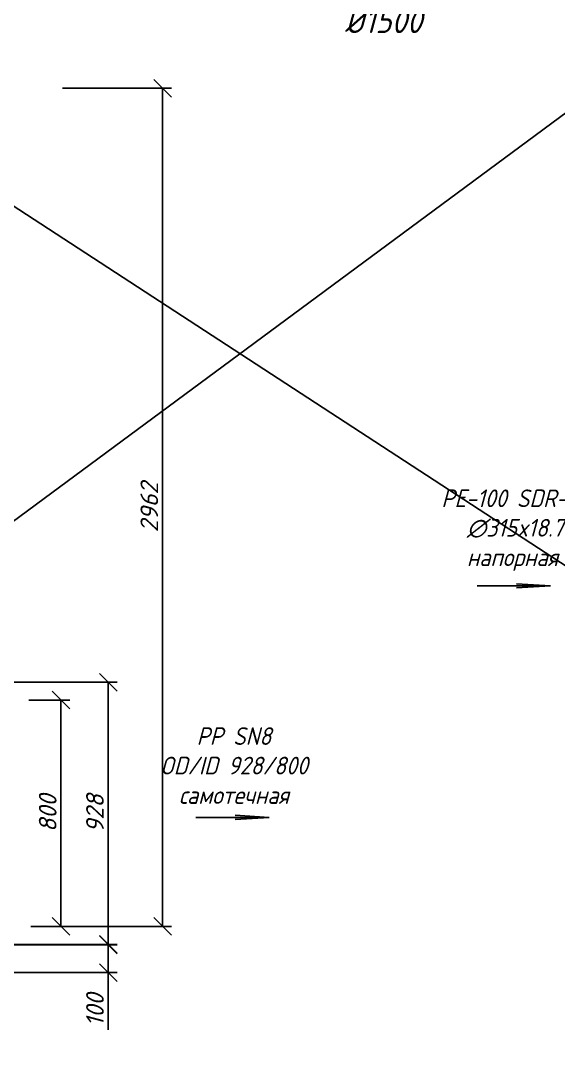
# Model space of a CAD drawing. Header units: millimetres. Extents: x 41097286 to 43803126, y 21258419 to 22595975.
# Drawn here: x 42618414 to 42656389, y 21845375 to 21918638 of the extents above; entities that cross this region are included whole.
import ezdxf

# ---------------------------------------------------------------- set-up
doc = ezdxf.new("R2010")
doc.units = ezdxf.units.MM
doc.styles.add('note', font='isocpeur.ttf', dxfattribs={"width": 0.9, "oblique": 15})
doc.styles.get("Standard").update_dxf_attribs({"font": 'isocpeui.ttf'})
doc.dimstyles.new('ISO-25', dxfattribs={"dimtxt": 2.5, "dimasz": 2.5, "dimexe": 1.25, "dimexo": 0.625, "dimtad": 1, "dimtxsty": 'Standard', "dimcen": 2.5, "dimadec": 0, "dimazin": 0, "dimtfac": 1, "dimtmove": 0, "dimatfit": 3, "dimfxl": 1, "dimarcsym": 0})

# ---------------------------------------------------------------- blocks, each defined once
blk = doc.blocks.new('_Oblique')
at = {"color": 0, "linetype": 'ByBlock', "lineweight": -2}
blk.add_line((-0.5, -0.5), (0.5, 0.5), dxfattribs=at)
blk = doc.blocks.new('*D98')
at = {"color": 0, "lineweight": -2, "transparency": 16777216}
for p, q in [((42618982, 21870621), (42621882, 21870621)), ((42621257, 21870621), (42621257, 21854621)), ((42619123, 21854621), (42621882, 21854621))]:
    blk.add_line(p, q, dxfattribs=at)
at = {"layer": 'Defpoints', "color": 0, "transparency": 16777216}
for p in [(42618669, 21870621), (42618810, 21854621), (42621257, 21854621)]:
    blk.add_point(p, dxfattribs=at)
at = {"color": 0, "lineweight": -2, "transparency": 16777216, "xscale": 1250, "yscale": 1250, "zscale": 1250}
for p, rotation in [((42621257, 21870621), 90), ((42621257, 21854621), 270)]:
    blk.add_blockref('_Oblique', p, dxfattribs=dict(at, rotation=rotation))
at = {"color": 0, "lineweight": 5, "transparency": 16777216, "insert": (42620319, 21862621), "char_height": 1250, "attachment_point": 5, "rotation": 90}
blk.add_mtext('800', dxfattribs=at)
blk = doc.blocks.new('*D106')
at = {"color": 0, "lineweight": -2, "transparency": 16777216}
for p, q in [((42621357, 21913861), (42629060, 21913861)), ((42628435, 21854621), (42628435, 21913861)), ((42621358, 21854621), (42629060, 21854621))]:
    blk.add_line(p, q, dxfattribs=at)
at = {"layer": 'Defpoints', "color": 0, "transparency": 16777216}
for p in [(42621044, 21913861), (42628435, 21913861), (42621045, 21854621)]:
    blk.add_point(p, dxfattribs=at)
at = {"color": 0, "lineweight": -2, "transparency": 16777216, "xscale": 1250, "yscale": 1250, "zscale": 1250}
for p, rotation in [((42628435, 21913861), 90), ((42628435, 21854621), 270)]:
    blk.add_blockref('_Oblique', p, dxfattribs=dict(at, rotation=rotation))
at = {"color": 0, "lineweight": 5, "transparency": 16777216, "insert": (42627497, 21884241), "char_height": 1250, "attachment_point": 5, "rotation": 90}
blk.add_mtext('2962', dxfattribs=at)
blk = doc.blocks.new('*D107')
at = {"color": 0, "lineweight": -2, "transparency": 16777216}
for p, q in [((42616007, 21871881), (42625219, 21871881)), ((42624594, 21871881), (42624594, 21853322)), ((42615766, 21853322), (42625219, 21853322))]:
    blk.add_line(p, q, dxfattribs=at)
at = {"layer": 'Defpoints', "color": 0, "transparency": 16777216}
for p in [(42615695, 21871881), (42615454, 21853322), (42624594, 21853322)]:
    blk.add_point(p, dxfattribs=at)
at = {"color": 0, "lineweight": -2, "transparency": 16777216, "xscale": 1250, "yscale": 1250, "zscale": 1250}
for p, rotation in [((42624594, 21871881), 90), ((42624594, 21853322), 270)]:
    blk.add_blockref('_Oblique', p, dxfattribs=dict(at, rotation=rotation))
at = {"color": 0, "lineweight": 5, "transparency": 16777216, "insert": (42623656, 21862602), "char_height": 1250, "attachment_point": 5, "rotation": 90}
blk.add_mtext('928', dxfattribs=at)
blk = doc.blocks.new('*D113')
at = {"color": 0, "lineweight": -2, "transparency": 16777216}
for p, q in [((42607408, 21853347), (42625219, 21853347)), ((42624594, 21853347), (42624594, 21851361)), ((42607408, 21851361), (42625219, 21851361)), ((42624594, 21851361), (42624594, 21847321))]:
    blk.add_line(p, q, dxfattribs=at)
at = {"layer": 'Defpoints', "color": 0, "transparency": 16777216}
for p in [(42607095, 21853347), (42607095, 21851361), (42624594, 21851361)]:
    blk.add_point(p, dxfattribs=at)
at = {"color": 0, "lineweight": -2, "transparency": 16777216, "xscale": 1250, "yscale": 1250, "zscale": 1250}
for p, rotation in [((42624594, 21853347), 90), ((42624594, 21851361), 270)]:
    blk.add_blockref('_Oblique', p, dxfattribs=dict(at, rotation=rotation))
at = {"color": 0, "lineweight": 5, "transparency": 16777216, "insert": (42623656, 21848716), "char_height": 1250, "attachment_point": 5, "rotation": 90}
blk.add_mtext('100', dxfattribs=at)

msp = doc.modelspace()

# ---------------------------------------------------------------- hatches: boundary and pattern name
h = msp.add_hatch()
h.set_pattern_fill('ANSI31', color=256, scale=1.066667)
h.set_pattern_definition([(45, (41226407.21559, 16890025.20092), (-0.0942809041582, 0.0942809041582), [])])
h.paths.add_polyline_path([(42655839.784, 21878696.145), (42653433.857, 21878696.145), (42653433.857, 21878552.034)])
h.paths.add_polyline_path([(42653433.857, 21878840.256), (42653433.857, 21878696.145), (42655839.784, 21878696.145)])
h = msp.add_hatch()
h.set_pattern_fill('ANSI31', color=256, scale=1.066667)
h.set_pattern_definition([(45, (41206525.9979, 16873662.48636), (-0.0942809041582, 0.0942809041582), [])])
h.paths.add_polyline_path([(42635958.566, 21862333.43), (42633552.639, 21862333.43), (42633552.639, 21862189.319)])
h.paths.add_polyline_path([(42633552.639, 21862477.541), (42633552.639, 21862333.43), (42635958.566, 21862333.43)])

# ---------------------------------------------------------------- linework, layer by layer
for p, q in [((42526286.451, 21815470.394), (42745966.001, 21978038.652)), ((42512603.99, 21974240.324), (42768770.114, 21807114.08)), ((42650655.33, 21878696.145), (42655839.784, 21878696.145)), ((42655839.784, 21878696.145), (42653433.857, 21878840.256)), ((42655839.784, 21878696.145), (42653433.857, 21878552.034)), ((42635958.566, 21862333.43), (42633552.639, 21862477.541)), ((42630774.112, 21862333.43), (42635958.566, 21862333.43)), ((42635958.566, 21862333.43), (42633552.639, 21862189.319))]:
    msp.add_line(p, q)

# ---------------------------------------------------------------- texts
at = {"style": 'note'}
for s, insert, char_height, width, attachment_point in [('Колодец КК2-4\\P%%C1500', (42644032.382, 21920099.525), 1750, 20962.79396, 5), ('\\pi4.1949e+006;PE-100 SDR-17\\P\\pi4.1967e+006;∅315x18.7\\P\\pi4.1967e+006;напорная', (38453233.733, 21885508.258), 1250, 8400000, 1), ('PP SN8\\POD/ID 928/800\\Pсамотечная', (42633478.049, 21865990.601), 1250, 11452.41739, 5)]:
    msp.add_mtext(s, dxfattribs=dict(at, insert=insert, char_height=char_height, width=width, attachment_point=attachment_point))

# ---------------------------------------------------------------- dimensions: what is measured, and where the dimension line sits
at = {"lineweight": 5}
for base, p1, p2, picture, middle in [((42628434.959, 21913860.817), (42621045.382, 21854620.817), (42621044.483, 21913860.817), '*D106', (42627497.459, 21884240.817)), ((42621256.626, 21854620.817), (42618669.024, 21870620.817), (42618810.153, 21854620.817), '*D98', (42620319.126, 21862620.817))]:
    dim = msp.add_linear_dim(base=base, p1=p1, p2=p2, angle=90, dimstyle='ISO-25', override={"dimscale": 500, "dimlfac": 0.05, "dimtxsty": 'Standard', "dimblk1": 'Oblique', "dimblk2": 'Oblique', "dimsah": 1}, dxfattribs=at)
    dim.commit()
    dim.dimension.update_dxf_attribs({"geometry": picture, "text_midpoint": middle})
for base, p1, p2, text, picture, middle in [((42624593.558, 21853322.376), (42615694.533, 21871880.817), (42615453.831, 21853322.376), '928', '*D107', (42623656.058, 21862601.597)), ((42624593.558, 21851360.817), (42607095.348, 21853347.02), (42607095.348, 21851360.817), '100', '*D113', (42623656.058, 21848715.931))]:
    dim = msp.add_linear_dim(base=base, p1=p1, p2=p2, angle=90, text=text, dimstyle='ISO-25', override={"dimscale": 500, "dimlfac": 0.05, "dimtxsty": 'Standard', "dimblk1": 'Oblique', "dimblk2": 'Oblique', "dimsah": 1}, dxfattribs=at)
    dim.commit()
    dim.dimension.update_dxf_attribs({"geometry": picture, "text_midpoint": middle})

doc.saveas('drawing.dxf')
